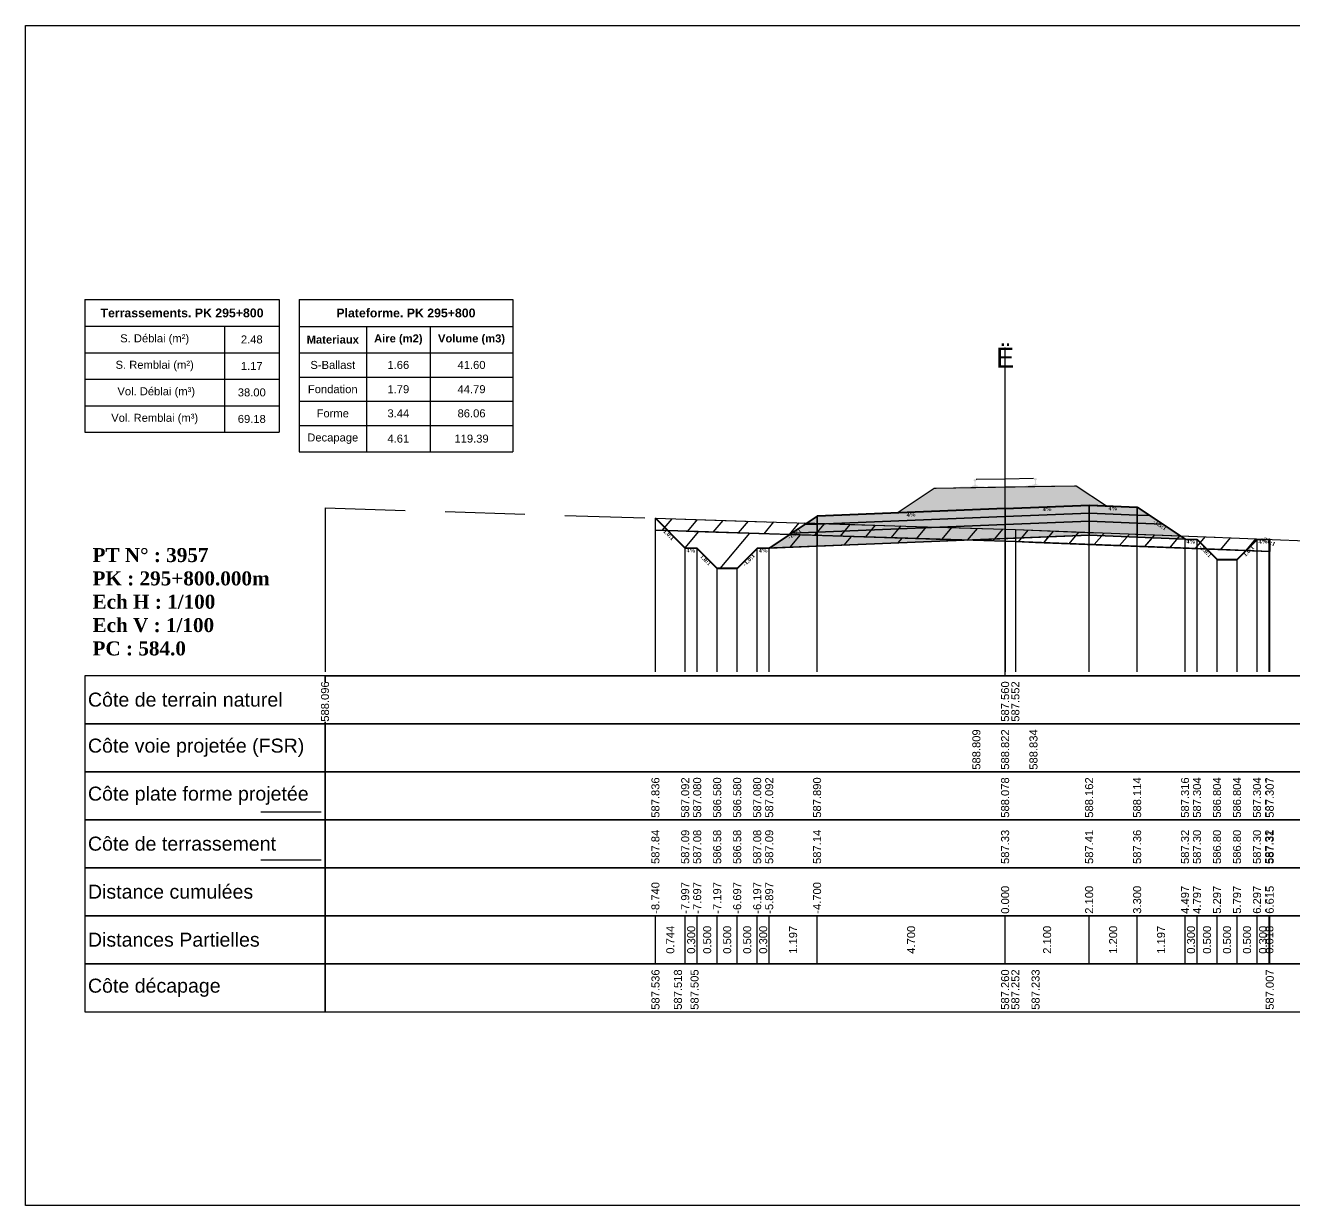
# Model space of a CAD drawing. Header units: millimetres. Extents: x 2762 to 3076, y 916 to 3305.
# Drawn here: x 2950.21 to 2981.94, y 983.44 to 1012.94 of the extents above; entities that cross this region are included whole.
import ezdxf

# ---------------------------------------------------------------- set-up
doc = ezdxf.new("R2010")
doc.units = ezdxf.units.MM
doc.header["$LTSCALE"] = 2
doc.linetypes.add('CACHE', pattern=[9.525, 6.35, -3.175])
doc.linetypes.add('DASHED', pattern=[0.75, 0.5, -0.25])
for name, color, linetype in [('C-ANNO-TABL', 1, 'Continuous'), ('C-ANNO-TABL-TEXT', 150, 'Continuous'), ('C-ANNO-TABL-TITL', 150, 'Continuous'), ('C-ANNO-TABL-TTBL', 5, 'Continuous'), ('C-ROAD-CORR', 5, 'Continuous'), ('C-ROAD-SCTN', 7, 'Continuous')]:
    doc.layers.add(name, color=color, linetype=linetype)
doc.styles.add('ARIAL', font='arial.ttf')
doc.styles.add('C3D_Etiquette', font='romans.shx')
doc.styles.add('C3D_Profil_Travers', font='romans.shx')
doc.styles.get("Standard").update_dxf_attribs({"font": 'arial.ttf'})

msp = doc.modelspace()

# ---------------------------------------------------------------- hatches: boundary and pattern name
at = {"linetype": 'Continuous', "lineweight": -3}
msp.add_hatch(color=254, dxfattribs=at).paths.add_polyline_path([(2973.494, 1001.201), (2973.491, 1001.386), (2973.605, 1001.409), (2973.953, 1001.415), (2973.953, 1001.42), (2973.879, 1001.419), (2973.879, 1001.429), (2973.88, 1001.43), (2973.881, 1001.431), (2973.883, 1001.431), (2973.903, 1001.433), (2973.906, 1001.433), (2973.909, 1001.435), (2973.937, 1001.446), (2973.939, 1001.447), (2973.94, 1001.448), (2973.941, 1001.45), (2973.942, 1001.454), (2973.943, 1001.461), (2973.944, 1001.47), (2973.945, 1001.481), (2973.945, 1001.504), (2973.944, 1001.52), (2973.943, 1001.527), (2973.942, 1001.533), (2973.941, 1001.537), (2973.941, 1001.539), (2973.94, 1001.542), (2973.939, 1001.544), (2973.938, 1001.545), (2973.937, 1001.547), (2973.935, 1001.547), (2973.92, 1001.553), (2973.917, 1001.554), (2973.917, 1001.555), (2973.916, 1001.557), (2973.916, 1001.559), (2973.916, 1001.577), (2973.916, 1001.582), (2973.917, 1001.584), (2973.919, 1001.586), (2973.921, 1001.588), (2973.924, 1001.589), (2973.925, 1001.59), (2973.929, 1001.591), (2973.933, 1001.591), (2973.936, 1001.592), (2973.94, 1001.592), (2973.945, 1001.592), (2973.948, 1001.592), (2973.951, 1001.592), (2973.955, 1001.592), (2973.958, 1001.592), (2973.962, 1001.592), (2973.967, 1001.592), (2973.97, 1001.592), (2973.974, 1001.592), (2973.978, 1001.591), (2973.979, 1001.59), (2973.981, 1001.589), (2973.984, 1001.588), (2973.986, 1001.585), (2973.987, 1001.583), (2973.988, 1001.579), (2973.988, 1001.561), (2973.988, 1001.558), (2973.987, 1001.556), (2973.987, 1001.556), (2973.984, 1001.554), (2973.969, 1001.548), (2973.968, 1001.547), (2973.966, 1001.546), (2973.965, 1001.544), (2973.965, 1001.543), (2973.964, 1001.539), (2973.963, 1001.537), (2973.963, 1001.533), (2973.962, 1001.527), (2973.962, 1001.52), (2973.961, 1001.505), (2973.962, 1001.481), (2973.963, 1001.47), (2973.964, 1001.461), (2973.966, 1001.454), (2973.967, 1001.45), (2973.967, 1001.449), (2973.969, 1001.448), (2973.971, 1001.446), (2973.999, 1001.436), (2974.002, 1001.435), (2974.006, 1001.435), (2974.026, 1001.434), (2974.027, 1001.433), (2974.028, 1001.432), (2974.029, 1001.431), (2974.029, 1001.422), (2973.955, 1001.42), (2973.955, 1001.415), (2974.159, 1001.418), (2974.291, 1001.39), (2975.125, 1001.404), (2975.256, 1001.438), (2975.46, 1001.441), (2975.46, 1001.447), (2975.386, 1001.445), (2975.386, 1001.455), (2975.387, 1001.456), (2975.388, 1001.457), (2975.389, 1001.457), (2975.409, 1001.459), (2975.413, 1001.46), (2975.416, 1001.461), (2975.444, 1001.472), (2975.446, 1001.473), (2975.447, 1001.475), (2975.448, 1001.476), (2975.449, 1001.48), (2975.45, 1001.487), (2975.451, 1001.496), (2975.452, 1001.507), (2975.451, 1001.531), (2975.45, 1001.546), (2975.45, 1001.553), (2975.449, 1001.559), (2975.448, 1001.563), (2975.448, 1001.565), (2975.447, 1001.569), (2975.446, 1001.57), (2975.445, 1001.572), (2975.443, 1001.573), (2975.442, 1001.574), (2975.427, 1001.579), (2975.424, 1001.581), (2975.423, 1001.582), (2975.423, 1001.583), (2975.423, 1001.586), (2975.422, 1001.604), (2975.423, 1001.608), (2975.424, 1001.61), (2975.426, 1001.613), (2975.428, 1001.614), (2975.431, 1001.616), (2975.432, 1001.616), (2975.435, 1001.617), (2975.439, 1001.618), (2975.443, 1001.618), (2975.447, 1001.618), (2975.452, 1001.618), (2975.455, 1001.618), (2975.458, 1001.619), (2975.461, 1001.619), (2975.465, 1001.619), (2975.469, 1001.619), (2975.474, 1001.618), (2975.477, 1001.618), (2975.481, 1001.618), (2975.485, 1001.617), (2975.486, 1001.617), (2975.488, 1001.615), (2975.49, 1001.614), (2975.493, 1001.612), (2975.494, 1001.609), (2975.494, 1001.605), (2975.495, 1001.587), (2975.495, 1001.584), (2975.494, 1001.583), (2975.494, 1001.582), (2975.491, 1001.58), (2975.476, 1001.574), (2975.474, 1001.574), (2975.473, 1001.572), (2975.472, 1001.571), (2975.471, 1001.569), (2975.471, 1001.566), (2975.47, 1001.564), (2975.469, 1001.559), (2975.469, 1001.553), (2975.468, 1001.547), (2975.468, 1001.531), (2975.468, 1001.507), (2975.47, 1001.497), (2975.471, 1001.488), (2975.472, 1001.481), (2975.473, 1001.476), (2975.474, 1001.475), (2975.475, 1001.474), (2975.478, 1001.473), (2975.506, 1001.463), (2975.509, 1001.461), (2975.512, 1001.461), (2975.532, 1001.46), (2975.534, 1001.459), (2975.535, 1001.459), (2975.536, 1001.458), (2975.536, 1001.448), (2975.462, 1001.447), (2975.462, 1001.441), (2975.81, 1001.447), (2975.925, 1001.428), (2975.929, 1001.243)])
h = msp.add_hatch(dxfattribs=at)
h.set_pattern_fill('GRAVEL', color=252, scale=0.009, style=0)
h.set_pattern_definition([(228.0128, (2972.168941, 1000.982526), (-1.8288, -2.0574), [0.030755, -3.0447435]), (184.96974, (2972.148367, 1000.959666), (2.743199999, 0.228600013), [0.0527764, -5.2248644]), (132.51045, (2972.09579, 1000.955094), (2.286, -2.5146), [0.0372133, -3.684125]), (267.2737, (2972.006635, 1000.897944), (0.2286, 4.572), [0.0480604, -4.7579794]), (292.83365, (2972.004349, 1000.849938), (-1.143, 2.7432), [0.047127, -4.6655827]), (357.2737, (2972.022637, 1000.806504), (-4.572, 0.2286), [0.0480604, -4.7579794]), (37.69424, (2972.0706434, 1000.8042175), (-2.9718, -2.286), [0.0635574, -6.2921804]), (72.25533, (2972.120935, 1000.8430795), (1.6002, 5.0292), [0.0600048, -5.940473]), (121.42957, (2972.139223, 1000.90023), (-1.8288, 2.9718), [0.048223, -4.774099]), (175.23636, (2972.114077, 1000.941378), (2.5146, -0.2286), [0.055054, -2.697654]), (222.39744, (2972.0592134, 1000.9459495), (-2.7432, -2.5146), [0.071197, -7.0485095]), (138.81407, (2972.23295, 1000.895658), (-1.6002, 1.3716), [0.0243004, -2.405751]), (171.46923, (2972.214661, 1000.91166), (2.9718, -0.4572), [0.0462314, -4.5769175]), (225, (2972.16894, 1000.91852), (-3e-17, -0.2286), [0.032329, -0.29096]), (203.1986, (2972.15294, 1000.94595), (1.143, 0.4572), [0.01741, -1.723556]), (291.8014, (2972.136937, 1000.93909), (-0.2286, 0.6858), [0.024621, -1.206428]), (30.9638, (2972.14608, 1000.91623), (0.6858, 0.4572), [0.039989, -1.292967]), (161.565, (2972.18037, 1000.936806), (0.4572, -0.2286), [0.028916, -0.693981]), (16.38954, (2972.00435, 1000.939092), (2.286, 0.6858), [0.040508, -4.0102944]), (70.34618, (2972.043211, 1000.950522), (-0.9144, -2.5146), [0.033984, -3.3643994]), (293.1986, (2972.18037, 1000.982526), (-0.4572, 1.143), [0.034819, -1.7061465]), (343.61046, (2972.194087, 1000.950522), (-2.286, 0.6858), [0.040508, -4.0102944]), (339.44395, (2972.00435, 1000.79736), (-1.143, 0.4572), [0.039063, -1.914096]), (294.77514, (2972.040925, 1000.783644), (-1.143, 2.5146), [0.0327305, -3.2403234]), (66.8014, (2972.182657, 1000.753926), (0.4572, 1.143), [0.034819, -1.7061465]), (17.35402, (2972.196373, 1000.78593), (-2.9718, -0.9144), [0.0383204, -3.793714]), (69.44395, (2972.070643, 1000.753926), (-0.4572, -1.143), [0.0195316, -1.933628]), (101.3099, (2972.16894, 1000.753926), (-0.2286, 0.9144), [0.011656, -1.1539795]), (165.9638, (2972.166655, 1000.765356), (0.6858, -0.2286), [0.047127, -0.895415]), (186.009, (2972.120935, 1000.776786), (2.286, 0.2286), [0.043674, -4.323723]), (303.69, (2972.14608, 1000.89566), (-0.2286, 0.4572), [0.032969, -0.79126]), (353.15723, (2972.164369, 1000.8682255), (3.8862, -0.4572), [0.05756, -5.698441]), (60.9454, (2972.22152, 1000.861368), (-0.9144, -1.6002), [0.023536, -2.330045]), (90, (2972.23295, 1000.88194), (-0.2286, 0.2286), [0.013716, -0.214884]), (120.25644, (2972.116363, 1000.783644), (0.9144, -1.6002), [0.031758, -3.1440547]), (48.0128, (2972.100361, 1000.811076), (1.8288, 2.0574), [0.06151, -3.0139886]), (0, (2972.1415, 1000.8568), (0.2286, 0.2286), [0.059436, -0.169164]), (325.30485, (2972.200945, 1000.856796), (2.286, -1.6002), [0.036145, -3.5783385]), (254.0546, (2972.230663, 1000.83622), (-0.2286, -0.9144), [0.033285, -1.6309485]), (207.64598, (2972.221519, 1000.804218), (-4.3434, -2.286), [0.054193, -5.365122]), (175.42608, (2972.173513, 1000.7790715), (-2.9718, 0.2286), [0.0573327, -5.675926])])
h.paths.add_polyline_path([(2972.004, 1000.754), (2972.933, 1001.373), (2972.977, 1001.373), (2976.439, 1001.434), (2976.483, 1001.434), (2977.241, 1000.928), (2976.805, 1000.946)])
h = msp.add_hatch(color=11, dxfattribs=at)
h.paths.add_polyline_path([(2978.005, 1000.698), (2978.005, 1000.898), (2978.324, 1000.685)])
h.paths.add_polyline_path([(2976.805, 1000.746), (2976.805, 1000.946), (2978.005, 1000.898), (2978.005, 1000.698)])
h.paths.add_polyline_path([(2974.705, 1000.662), (2974.705, 1000.862), (2976.805, 1000.946), (2976.805, 1000.746)])
h.paths.add_polyline_path([(2970.005, 1000.474), (2970.005, 1000.674), (2974.705, 1000.862), (2974.705, 1000.662)])
h.paths.add_polyline_path([(2969.685, 1000.461), (2970.005, 1000.674), (2970.005, 1000.474)])
h = msp.add_hatch(dxfattribs=at)
h.set_pattern_fill('_U', color=150, scale=0.5, angle=50, style=0, pattern_type=0)
h.set_pattern_definition([(50, (2980.72725, 999.81387), (-0.383022, 0.321394), [])])
h.paths.add_polyline_path([(2980.727, 999.814), (2981.001, 1000.088), (2981.195, 1000.096), (2981.32, 1000.091), (2981.32, 999.791)])
h.paths.add_polyline_path([(2979.086, 1000.177), (2981.195, 1000.096), (2981.001, 1000.088), (2980.727, 999.814), (2979.737, 999.852), (2979.501, 1000.088), (2979.201, 1000.1)])
h.paths.add_polyline_path([(2969.315, 1000.214), (2969.745, 1000.501), (2974.961, 1000.336), (2979.086, 1000.177), (2979.201, 1000.1), (2979.501, 1000.088), (2979.737, 999.852), (2974.961, 1000.036)])
h.paths.add_polyline_path([(2965.964, 1000.62), (2969.745, 1000.501), (2969.315, 1000.214), (2966.274, 1000.31)])
h.paths.add_polyline_path([(2965.964, 1000.32), (2965.964, 1000.62), (2966.274, 1000.31), (2965.966, 1000.32)])
h = msp.add_hatch(dxfattribs=at)
h.set_pattern_fill('_U', color=3, angle=50, style=0, pattern_type=0)
h.set_pattern_definition([(50, (2980.7272, 999.8139), (-0.766044, 0.64279), [])])
h.paths.add_polyline_path([(2980.727, 999.814), (2981.001, 1000.088), (2981.301, 1000.1), (2981.32, 1000.091), (2981.32, 999.791)])
h.paths.add_polyline_path([(2973.759, 1000.074), (2976.805, 1000.196), (2979.501, 1000.088), (2979.737, 999.852), (2974.961, 1000.036)])
h.paths.add_polyline_path([(2965.964, 1000.32), (2965.964, 1000.62), (2966.274, 1000.31), (2965.966, 1000.32)])
h = msp.add_hatch(color=30, dxfattribs=at)
h.paths.add_polyline_path([(2978.005, 1000.498), (2978.005, 1000.698), (2978.324, 1000.685), (2978.643, 1000.472)])
h.paths.add_polyline_path([(2976.805, 1000.546), (2976.805, 1000.746), (2978.005, 1000.698), (2978.005, 1000.498)])
h.paths.add_polyline_path([(2974.705, 1000.462), (2974.705, 1000.662), (2976.805, 1000.746), (2976.805, 1000.546)])
h.paths.add_polyline_path([(2970.005, 1000.274), (2970.005, 1000.474), (2974.705, 1000.662), (2974.705, 1000.462)])
h.paths.add_polyline_path([(2969.366, 1000.248), (2969.685, 1000.461), (2970.005, 1000.474), (2970.005, 1000.274)])
h = msp.add_hatch(dxfattribs=at)
h.set_pattern_fill('_U', color=1, angle=50, style=0, pattern_type=0)
h.set_pattern_definition([(50, (2979.7375, 999.852), (-0.766044, 0.64279), [])])
h.paths.add_polyline_path([(2979.737, 999.852), (2980.727, 999.814), (2980.501, 999.588), (2980.001, 999.588)])
h.paths.add_polyline_path([(2966.274, 1000.31), (2973.759, 1000.074), (2968.508, 999.864), (2968.008, 999.364), (2967.508, 999.364), (2967.008, 999.864), (2966.708, 999.876)])
h = msp.add_hatch(color=83, dxfattribs=at)
h.paths.add_polyline_path([(2978.005, 1000.148), (2978.005, 1000.498), (2978.643, 1000.472), (2979.201, 1000.1)])
h.paths.add_polyline_path([(2976.805, 1000.196), (2976.805, 1000.546), (2978.005, 1000.498), (2978.005, 1000.148)])
h.paths.add_polyline_path([(2974.705, 1000.112), (2974.705, 1000.462), (2976.805, 1000.546), (2976.805, 1000.196)])
h.paths.add_polyline_path([(2970.005, 999.924), (2970.005, 1000.274), (2974.705, 1000.462), (2974.705, 1000.112)])
h.paths.add_polyline_path([(2968.808, 999.876), (2969.366, 1000.248), (2970.005, 1000.274), (2970.005, 999.924)])

# ---------------------------------------------------------------- linework, layer by layer
at = {"color": 7, "linetype": 'Continuous', "lineweight": -3}
for p, q in [((2974.705, 996.684), (2974.705, 1004.884)), ((2957.704, 996.684), (2991.706, 996.684)), ((2965.964, 989.484), (2965.964, 990.684)), ((2966.708, 989.484), (2966.708, 990.684)), ((2966.708, 989.484), (2966.708, 990.684)), ((2967.008, 989.484), (2967.008, 990.684)), ((2967.008, 989.484), (2967.008, 990.684)), ((2967.508, 989.484), (2967.508, 990.684)), ((2967.508, 989.484), (2967.508, 990.684)), ((2968.008, 989.484), (2968.008, 990.684)), ((2968.008, 989.484), (2968.008, 990.684)), ((2968.508, 989.484), (2968.508, 990.684)), ((2968.508, 989.484), (2968.508, 990.684)), ((2968.808, 989.484), (2968.808, 990.684)), ((2968.808, 989.484), (2968.808, 990.684)), ((2970.005, 989.484), (2970.005, 990.684)), ((2970.005, 989.484), (2970.005, 990.684)), ((2974.705, 989.484), (2974.705, 990.684)), ((2974.705, 989.484), (2974.705, 990.684)), ((2976.805, 989.484), (2976.805, 990.684)), ((2976.805, 989.484), (2976.805, 990.684)), ((2978.005, 989.484), (2978.005, 990.684)), ((2978.005, 989.484), (2978.005, 990.684)), ((2979.201, 989.484), (2979.201, 990.684)), ((2979.201, 989.484), (2979.201, 990.684)), ((2979.501, 989.484), (2979.501, 990.684)), ((2979.501, 989.484), (2979.501, 990.684)), ((2980.001, 989.484), (2980.001, 990.684)), ((2980.001, 989.484), (2980.001, 990.684)), ((2980.501, 989.484), (2980.501, 990.684)), ((2980.501, 989.484), (2980.501, 990.684)), ((2981.001, 989.484), (2981.001, 990.684)), ((2981.001, 989.484), (2981.001, 990.684)), ((2981.301, 989.484), (2981.301, 990.684)), ((2981.301, 989.484), (2981.301, 990.684)), ((2981.32, 989.484), (2981.32, 990.684))]:
    msp.add_line(p, q, dxfattribs=at)
at = {"color": 251, "linetype": 'Continuous', "lineweight": -3}
for p, q in [((2972.004, 1000.754), (2972.933, 1001.373)), ((2972.933, 1001.373), (2972.977, 1001.373)), ((2972.977, 1001.373), (2976.439, 1001.434)), ((2976.439, 1001.434), (2976.483, 1001.434)), ((2976.483, 1001.434), (2977.241, 1000.928)), ((2976.805, 1000.946), (2972.004, 1000.754)), ((2974.705, 1000.862), (2976.805, 1000.946)), ((2977.241, 1000.928), (2976.805, 1000.946)), ((2976.805, 1000.746), (2976.805, 1000.946)), ((2976.805, 1000.946), (2978.005, 1000.898)), ((2976.805, 1000.946), (2976.805, 1000.746)), ((2969.685, 1000.461), (2970.005, 1000.674)), ((2970.005, 1000.674), (2974.705, 1000.862)), ((2970.005, 1000.474), (2970.005, 1000.674)), ((2970.005, 1000.674), (2970.005, 1000.474)), ((2974.705, 1000.662), (2970.005, 1000.474)), ((2974.705, 1000.662), (2974.705, 1000.862)), ((2974.705, 1000.862), (2974.705, 1000.662)), ((2976.805, 1000.746), (2974.705, 1000.662)), ((2978.005, 1000.698), (2976.805, 1000.746)), ((2978.005, 1000.698), (2978.005, 1000.898)), ((2978.005, 1000.898), (2978.324, 1000.685)), ((2978.005, 1000.898), (2978.005, 1000.698)), ((2978.324, 1000.685), (2978.005, 1000.698)), ((2970.005, 1000.474), (2969.685, 1000.461))]:
    msp.add_line(p, q, dxfattribs=at)
at = {"color": 105, "linetype": 'DASHED', "lineweight": -3, "ltscale": 2}
for p, q in [((2957.705, 1000.88), (2974.705, 1000.344)), ((2974.705, 1000.344), (2974.961, 1000.336)), ((2974.961, 1000.336), (2983.736, 999.998))]:
    msp.add_line(p, q, dxfattribs=at)
at = {"color": 98, "linetype": 'CACHE', "lineweight": -3}
for p, q in [((2957.705, 1000.88), (2957.705, 996.784)), ((2974.705, 1000.344), (2974.705, 996.784)), ((2974.961, 1000.336), (2974.961, 996.784))]:
    msp.add_line(p, q, dxfattribs=at)
at = {"color": 253, "linetype": 'Continuous', "lineweight": -3}
for p, q in [((2965.964, 1000.62), (2969.745, 1000.501)), ((2966.274, 1000.31), (2965.964, 1000.62)), ((2965.964, 1000.32), (2965.964, 1000.62)), ((2965.964, 1000.62), (2966.274, 1000.31)), ((2965.964, 1000.32), (2965.964, 1000.62)), ((2965.964, 1000.62), (2966.274, 1000.31)), ((2965.966, 1000.32), (2965.964, 1000.32)), ((2965.966, 1000.32), (2965.964, 1000.32)), ((2966.274, 1000.31), (2965.966, 1000.32)), ((2966.274, 1000.31), (2965.966, 1000.32)), ((2969.315, 1000.214), (2966.274, 1000.31)), ((2966.274, 1000.31), (2973.759, 1000.074)), ((2966.708, 999.876), (2966.274, 1000.31)), ((2969.315, 1000.214), (2969.745, 1000.501)), ((2969.745, 1000.501), (2969.315, 1000.214)), ((2969.745, 1000.501), (2974.961, 1000.336)), ((2974.961, 1000.336), (2979.086, 1000.177)), ((2973.759, 1000.074), (2968.508, 999.864)), ((2974.961, 1000.036), (2969.315, 1000.214)), ((2973.759, 1000.074), (2976.805, 1000.196)), ((2974.961, 1000.036), (2973.759, 1000.074)), ((2979.737, 999.852), (2974.961, 1000.036)), ((2979.737, 999.852), (2974.961, 1000.036)), ((2976.805, 1000.196), (2979.501, 1000.088)), ((2979.086, 1000.177), (2981.195, 1000.096)), ((2979.201, 1000.1), (2979.086, 1000.177)), ((2979.086, 1000.177), (2979.201, 1000.1)), ((2979.501, 1000.088), (2979.201, 1000.1)), ((2979.201, 1000.1), (2979.501, 1000.088)), ((2979.737, 999.852), (2979.501, 1000.088)), ((2979.501, 1000.088), (2979.737, 999.852)), ((2979.501, 1000.088), (2979.737, 999.852)), ((2980.727, 999.814), (2981.001, 1000.088)), ((2981.001, 1000.088), (2980.727, 999.814)), ((2980.727, 999.814), (2981.001, 1000.088)), ((2981.001, 1000.088), (2981.301, 1000.1)), ((2981.001, 1000.088), (2981.195, 1000.096)), ((2981.195, 1000.096), (2981.001, 1000.088)), ((2981.195, 1000.096), (2981.32, 1000.091)), ((2981.301, 1000.1), (2981.32, 1000.091)), ((2981.32, 1000.091), (2981.32, 999.791)), ((2981.32, 1000.091), (2981.32, 999.791)), ((2967.008, 999.864), (2966.708, 999.876)), ((2967.508, 999.364), (2967.008, 999.864)), ((2968.508, 999.864), (2968.008, 999.364)), ((2980.727, 999.814), (2979.737, 999.852)), ((2979.737, 999.852), (2980.727, 999.814)), ((2980.001, 999.588), (2979.737, 999.852)), ((2980.727, 999.814), (2980.501, 999.588)), ((2981.32, 999.791), (2980.727, 999.814)), ((2981.32, 999.791), (2980.727, 999.814)), ((2968.008, 999.364), (2967.508, 999.364)), ((2980.501, 999.588), (2980.001, 999.588))]:
    msp.add_line(p, q, dxfattribs=at)
at = {"color": 8, "linetype": 'CACHE', "lineweight": -3}
for p, q in [((2965.964, 996.784), (2965.964, 1000.62)), ((2974.705, 996.784), (2974.705, 1000.112)), ((2974.705, 996.784), (2974.705, 1000.112)), ((2976.805, 996.784), (2976.805, 1000.196)), ((2978.005, 996.784), (2978.005, 1000.148)), ((2979.201, 996.784), (2979.201, 1000.1)), ((2979.501, 996.784), (2979.501, 1000.088)), ((2981.001, 996.784), (2981.001, 1000.088)), ((2981.301, 996.784), (2981.301, 1000.1)), ((2981.32, 996.784), (2981.32, 1000.091)), ((2966.708, 996.784), (2966.708, 999.876)), ((2967.008, 996.784), (2967.008, 999.864)), ((2968.508, 996.784), (2968.508, 999.864)), ((2968.808, 996.784), (2968.808, 999.876)), ((2970.005, 996.784), (2970.005, 999.924)), ((2967.508, 996.784), (2967.508, 999.364)), ((2968.008, 996.784), (2968.008, 999.364)), ((2980.001, 996.784), (2980.001, 999.588)), ((2980.501, 996.784), (2980.501, 999.588))]:
    msp.add_line(p, q, dxfattribs=at)
at = {"color": 53, "linetype": 'Continuous', "lineweight": -3}
for p, q in [((2970.005, 1000.474), (2974.705, 1000.662)), ((2974.705, 1000.662), (2976.805, 1000.746)), ((2974.705, 1000.462), (2974.705, 1000.662)), ((2974.705, 1000.662), (2974.705, 1000.462)), ((2976.805, 1000.546), (2976.805, 1000.746)), ((2976.805, 1000.746), (2978.005, 1000.698)), ((2976.805, 1000.746), (2976.805, 1000.546)), ((2978.005, 1000.498), (2978.005, 1000.698)), ((2978.005, 1000.698), (2978.324, 1000.685)), ((2978.005, 1000.698), (2978.005, 1000.498)), ((2978.324, 1000.685), (2978.643, 1000.472)), ((2969.366, 1000.248), (2969.685, 1000.461)), ((2969.685, 1000.461), (2970.005, 1000.474)), ((2970.005, 1000.274), (2970.005, 1000.474)), ((2970.005, 1000.474), (2970.005, 1000.274)), ((2974.705, 1000.462), (2970.005, 1000.274)), ((2970.005, 1000.274), (2974.705, 1000.462)), ((2976.805, 1000.546), (2974.705, 1000.462)), ((2974.705, 1000.462), (2976.805, 1000.546)), ((2974.705, 1000.112), (2974.705, 1000.462)), ((2974.705, 1000.462), (2974.705, 1000.112)), ((2978.005, 1000.498), (2976.805, 1000.546)), ((2976.805, 1000.196), (2976.805, 1000.546)), ((2976.805, 1000.546), (2978.005, 1000.498)), ((2976.805, 1000.546), (2976.805, 1000.196)), ((2978.643, 1000.472), (2978.005, 1000.498)), ((2978.005, 1000.148), (2978.005, 1000.498)), ((2978.005, 1000.498), (2978.643, 1000.472)), ((2978.005, 1000.498), (2978.005, 1000.148)), ((2978.643, 1000.472), (2979.201, 1000.1)), ((2968.808, 999.876), (2969.366, 1000.248)), ((2970.005, 1000.274), (2969.366, 1000.248)), ((2969.366, 1000.248), (2970.005, 1000.274)), ((2970.005, 999.924), (2970.005, 1000.274)), ((2970.005, 1000.274), (2970.005, 999.924)), ((2974.705, 1000.112), (2970.005, 999.924)), ((2976.805, 1000.196), (2974.705, 1000.112)), ((2978.005, 1000.148), (2976.805, 1000.196)), ((2979.201, 1000.1), (2978.005, 1000.148)), ((2970.005, 999.924), (2968.808, 999.876))]:
    msp.add_line(p, q, dxfattribs=at)
at = {"color": 6, "linetype": 'Continuous', "lineweight": -3}
for p, q in [((2965.964, 1000.32), (2965.966, 1000.32)), ((2965.966, 1000.32), (2966.526, 1000.302)), ((2966.526, 1000.302), (2966.942, 1000.289)), ((2966.942, 1000.289), (2974.705, 1000.044)), ((2974.705, 1000.044), (2974.961, 1000.036)), ((2974.961, 1000.036), (2975.466, 1000.017)), ((2975.466, 1000.017), (2981.32, 999.791))]:
    msp.add_line(p, q, dxfattribs=at)
at = {"color": 154, "linetype": 'Continuous', "lineweight": -3}
msp.add_line((2956.104, 993.284), (2957.604, 993.284), dxfattribs=at)
at = {"color": 1, "linetype": 'Continuous', "lineweight": -3}
msp.add_line((2956.104, 992.084), (2957.604, 992.084), dxfattribs=at)
at = {"color": 7, "linetype": 'Continuous', "lineweight": -3}
for points in [[(2957.704, 995.484), (2957.704, 996.684), (2951.704, 996.684), (2951.704, 995.484)], [(2957.704, 995.484), (2991.706, 995.484), (2991.706, 996.684), (2957.704, 996.684)], [(2957.704, 994.284), (2957.704, 995.484), (2951.704, 995.484), (2951.704, 994.284)], [(2957.704, 994.284), (2991.706, 994.284), (2991.706, 995.484), (2957.704, 995.484)], [(2957.704, 993.084), (2957.704, 994.284), (2951.704, 994.284), (2951.704, 993.084)], [(2957.704, 993.084), (2991.706, 993.084), (2991.706, 994.284), (2957.704, 994.284)], [(2957.704, 991.884), (2957.704, 993.084), (2951.704, 993.084), (2951.704, 991.884)], [(2957.704, 991.884), (2991.706, 991.884), (2991.706, 993.084), (2957.704, 993.084)], [(2957.704, 990.684), (2957.704, 991.884), (2951.704, 991.884), (2951.704, 990.684)], [(2957.704, 990.684), (2991.706, 990.684), (2991.706, 991.884), (2957.704, 991.884)], [(2957.704, 989.484), (2957.704, 990.684), (2951.704, 990.684), (2951.704, 989.484)], [(2957.704, 989.484), (2991.706, 989.484), (2991.706, 990.684), (2957.704, 990.684)], [(2957.704, 988.284), (2957.704, 989.484), (2951.704, 989.484), (2951.704, 988.284)], [(2957.704, 988.284), (2991.706, 988.284), (2991.706, 989.484), (2957.704, 989.484)]]:
    msp.add_3dface(points, dxfattribs=at)
at = {"layer": 'C-ANNO-TABL', "color": 7, "linetype": 'Continuous', "lineweight": -3}
for p, q in [((2951.704, 1005.419), (2955.191, 1005.419)), ((2955.191, 1005.419), (2956.557, 1005.419)), ((2955.191, 1005.419), (2955.191, 1004.757)), ((2957.057, 1005.416), (2958.739, 1005.416)), ((2958.739, 1005.416), (2960.335, 1005.416)), ((2958.739, 1005.416), (2958.739, 1004.754)), ((2960.335, 1005.416), (2962.398, 1005.416)), ((2960.335, 1005.416), (2960.335, 1004.754)), ((2951.704, 1004.757), (2955.191, 1004.757)), ((2955.191, 1004.757), (2956.557, 1004.757)), ((2955.191, 1004.757), (2955.191, 1004.095)), ((2957.057, 1004.754), (2958.739, 1004.754)), ((2958.739, 1004.754), (2960.335, 1004.754)), ((2958.739, 1004.754), (2958.739, 1004.147)), ((2960.335, 1004.754), (2962.398, 1004.754)), ((2960.335, 1004.754), (2960.335, 1004.147)), ((2957.057, 1004.147), (2958.739, 1004.147)), ((2958.739, 1004.147), (2960.335, 1004.147)), ((2958.739, 1004.147), (2958.739, 1003.543)), ((2960.335, 1004.147), (2962.398, 1004.147)), ((2960.335, 1004.147), (2960.335, 1003.543)), ((2951.704, 1004.095), (2955.191, 1004.095)), ((2955.191, 1004.095), (2956.557, 1004.095)), ((2955.191, 1004.095), (2955.191, 1003.432)), ((2957.057, 1003.543), (2958.739, 1003.543)), ((2958.739, 1003.543), (2960.335, 1003.543)), ((2958.739, 1003.543), (2958.739, 1002.939)), ((2960.335, 1003.543), (2962.398, 1003.543)), ((2960.335, 1003.543), (2960.335, 1002.939)), ((2951.704, 1003.432), (2955.191, 1003.432)), ((2955.191, 1003.432), (2956.557, 1003.432)), ((2955.191, 1003.432), (2955.191, 1002.77)), ((2957.057, 1002.939), (2958.739, 1002.939)), ((2958.739, 1002.939), (2960.335, 1002.939)), ((2958.739, 1002.939), (2958.739, 1002.28)), ((2960.335, 1002.939), (2962.398, 1002.939)), ((2960.335, 1002.939), (2960.335, 1002.28))]:
    msp.add_line(p, q, dxfattribs=at)
at = {"layer": 'C-ANNO-TABL-TTBL', "color": 7, "linetype": 'Continuous', "lineweight": -3}
for p, q in [((2951.704, 1006.084), (2956.557, 1006.084)), ((2951.704, 1006.084), (2951.704, 1005.419)), ((2956.557, 1006.084), (2956.557, 1005.419)), ((2957.057, 1006.084), (2962.398, 1006.084)), ((2957.057, 1006.084), (2957.057, 1005.416)), ((2962.398, 1006.084), (2962.398, 1005.416)), ((2951.704, 1005.419), (2951.704, 1004.757)), ((2956.557, 1005.419), (2956.557, 1004.757)), ((2957.057, 1005.416), (2957.057, 1004.754)), ((2962.398, 1005.416), (2962.398, 1004.754)), ((2951.704, 1004.757), (2951.704, 1004.095)), ((2956.557, 1004.757), (2956.557, 1004.095)), ((2957.057, 1004.754), (2957.057, 1004.147)), ((2962.398, 1004.754), (2962.398, 1004.147)), ((2957.057, 1004.147), (2957.057, 1003.543)), ((2962.398, 1004.147), (2962.398, 1003.543)), ((2951.704, 1004.095), (2951.704, 1003.432)), ((2956.557, 1004.095), (2956.557, 1003.432)), ((2957.057, 1003.543), (2957.057, 1002.939)), ((2962.398, 1003.543), (2962.398, 1002.939)), ((2951.704, 1003.432), (2951.704, 1002.77)), ((2956.557, 1003.432), (2956.557, 1002.77)), ((2957.057, 1002.939), (2957.057, 1002.28)), ((2962.398, 1002.939), (2962.398, 1002.28)), ((2951.704, 1002.77), (2955.191, 1002.77)), ((2955.191, 1002.77), (2956.557, 1002.77)), ((2957.057, 1002.28), (2958.739, 1002.28)), ((2958.739, 1002.28), (2960.335, 1002.28)), ((2960.335, 1002.28), (2962.398, 1002.28))]:
    msp.add_line(p, q, dxfattribs=at)
at = {"layer": 'C-ROAD-CORR', "color": 1, "linetype": 'Continuous', "lineweight": 40}
for p, q in [((2974.705, 1000.862), (2976.805, 1000.946)), ((2976.805, 1000.946), (2978.005, 1000.898)), ((2966.708, 999.876), (2965.964, 1000.62)), ((2970.005, 1000.674), (2968.808, 999.876)), ((2974.705, 1000.862), (2970.005, 1000.674)), ((2978.005, 1000.898), (2979.201, 1000.1)), ((2979.201, 1000.1), (2979.501, 1000.088)), ((2979.501, 1000.088), (2980.001, 999.588)), ((2980.501, 999.588), (2981.001, 1000.088)), ((2981.001, 1000.088), (2981.301, 1000.1)), ((2981.301, 1000.1), (2981.32, 1000.091)), ((2967.008, 999.864), (2966.708, 999.876)), ((2967.508, 999.364), (2967.008, 999.864)), ((2968.508, 999.864), (2968.008, 999.364)), ((2968.808, 999.876), (2968.508, 999.864)), ((2968.008, 999.364), (2967.508, 999.364)), ((2980.001, 999.588), (2980.501, 999.588))]:
    msp.add_line(p, q, dxfattribs=at)
at = {"layer": 'C-ROAD-CORR', "color": 102, "linetype": 'Continuous', "lineweight": -3, "ltscale": 0.5}
for p, q in [((2974.705, 1000.112), (2970.005, 999.924)), ((2974.705, 1000.112), (2976.805, 1000.196)), ((2976.805, 1000.196), (2978.005, 1000.148)), ((2978.005, 1000.148), (2979.201, 1000.1)), ((2970.005, 999.924), (2968.808, 999.876))]:
    msp.add_line(p, q, dxfattribs=at)
at = {"layer": 'C-ROAD-CORR', "color": 1, "linetype": 'Continuous', "lineweight": -3}
for p, q in [((2979.501, 1000.088), (2980.001, 999.588)), ((2980.501, 999.588), (2981.001, 1000.088)), ((2967.508, 999.364), (2967.008, 999.864)), ((2968.508, 999.864), (2968.008, 999.364))]:
    msp.add_line(p, q, dxfattribs=at)
at = {"layer": 'C-ROAD-SCTN', "color": 154, "linetype": 'Continuous', "lineweight": -3}
for p, q in [((2973.984, 1001.593), (2973.987, 1001.593)), ((2973.987, 1001.593), (2974.705, 1001.605)), ((2974.705, 1001.605), (2975.414, 1001.618)), ((2974.705, 1000.862), (2976.805, 1000.946)), ((2976.805, 1000.946), (2978.005, 1000.898)), ((2965.964, 1000.62), (2966.708, 999.876)), ((2968.808, 999.876), (2970.005, 1000.674)), ((2970.005, 1000.674), (2974.705, 1000.862)), ((2978.005, 1000.898), (2979.201, 1000.1)), ((2979.201, 1000.1), (2979.501, 1000.088)), ((2979.501, 1000.088), (2980.001, 999.588)), ((2980.501, 999.588), (2981.001, 1000.088)), ((2981.001, 1000.088), (2981.301, 1000.1)), ((2981.301, 1000.1), (2981.32, 1000.091)), ((2966.708, 999.876), (2967.008, 999.864)), ((2967.008, 999.864), (2967.508, 999.364)), ((2968.008, 999.364), (2968.508, 999.864)), ((2968.508, 999.864), (2968.808, 999.876)), ((2967.508, 999.364), (2968.008, 999.364)), ((2980.001, 999.588), (2980.501, 999.588))]:
    msp.add_line(p, q, dxfattribs=at)
at = {"layer": 'C-ROAD-SCTN', "color": 140, "linetype": 'Continuous', "lineweight": -3}
for p, q in [((2972.004, 1000.754), (2972.933, 1001.373)), ((2972.933, 1001.373), (2972.977, 1001.373)), ((2972.977, 1001.373), (2974.705, 1001.403)), ((2974.705, 1001.403), (2976.439, 1001.434)), ((2976.439, 1001.434), (2976.483, 1001.434)), ((2976.483, 1001.434), (2977.241, 1000.928))]:
    msp.add_line(p, q, dxfattribs=at)
at = {"layer": 'C-ROAD-SCTN', "color": 1, "linetype": 'Continuous', "lineweight": -3}
for p, q in [((2965.964, 1000.62), (2966.708, 999.876)), ((2970.005, 999.924), (2974.705, 1000.112)), ((2974.705, 1000.112), (2976.805, 1000.196)), ((2976.805, 1000.196), (2978.005, 1000.148)), ((2978.005, 1000.148), (2979.201, 1000.1)), ((2979.201, 1000.1), (2979.501, 1000.088)), ((2979.501, 1000.088), (2980.001, 999.588)), ((2980.501, 999.588), (2981.001, 1000.088)), ((2981.001, 1000.088), (2981.301, 1000.1)), ((2981.301, 1000.1), (2981.32, 1000.091)), ((2966.708, 999.876), (2967.008, 999.864)), ((2967.008, 999.864), (2967.508, 999.364)), ((2968.008, 999.364), (2968.508, 999.864)), ((2968.508, 999.864), (2968.808, 999.876)), ((2968.808, 999.876), (2970.005, 999.924)), ((2967.508, 999.364), (2968.008, 999.364)), ((2980.001, 999.588), (2980.501, 999.588))]:
    msp.add_line(p, q, dxfattribs=at)

# ---------------------------------------------------------------- texts
at = {"color": 7, "linetype": 'Continuous', "lineweight": -3}
for s, insert, char_height, attachment_point, style in [('{\\fWingdings|b0|i0|c2|p0;Ë}', (2974.705, 1004.384), 0.5, 8, 'C3D_Profil_Travers'), ('{\\fTimes New Roman|b1|i0|c0|p18;PT N° : 3957\\PPK : 295+800.000m\\PEch H : 1/100\\PEch V : 1/100\\PPC : 584.0}', (2951.893, 997.184), 0.35, 7, 'C3D_Profil_Travers'), ('{\\fArial|b0|i0|c0|p34;Côte de terrain naturel}', (2951.779, 996.084), 0.35, 4, 'C3D_Etiquette'), ('{\\fArial|b0|i0|c0|p34;Côte plate forme projetée}', (2951.779, 993.684), 0.35, 4, 'C3D_Etiquette'), ('{\\fArial|b0|i0|c0|p34;Côte de terrassement}', (2951.779, 992.484), 0.35, 4, 'C3D_Etiquette'), ('{\\fArial|b0|i0|c0|p34;Distance cumulées}', (2951.779, 991.284), 0.35, 4, 'C3D_Etiquette'), ('{\\fArial|b0|i0|c0|p34;Distances Partielles}', (2951.779, 990.084), 0.35, 4, 'C3D_Etiquette'), ('{\\fArial|b0|i0|c0|p34;Côte décapage}', (2951.779, 988.884), 0.35, 4, 'C3D_Etiquette')]:
    msp.add_mtext(s, dxfattribs=dict(at, insert=insert, char_height=char_height, attachment_point=attachment_point, style=style))
at = {"color": 7, "linetype": 'Continuous', "lineweight": -3, "char_height": 0.1, "attachment_point": 2, "style": 'C3D_Etiquette'}
for s, insert, width, rotation in [('{\\fTimes New Roman|b1|i0|c0|p18;4%}', (2972.355, 1000.764), 0.42071, 2.2906), ('{\\fTimes New Roman|b1|i0|c0|p18;4%}', (2975.755, 1000.9), 0.37094, 2.2906), ('{\\fTimes New Roman|b1|i0|c0|p18;4%}', (2977.404, 1000.918), 0.42071, 357.7094), ('{\\fTimes New Roman|b1|i0|c0|p18;1.0:1}', (2966.333, 1000.245), 0.29001, 315), ('{\\fTimes New Roman|b1|i0|c0|p18;-1.5:1}', (2969.408, 1000.272), 0.34598, 33.6901), ('{\\fTimes New Roman|b1|i0|c0|p18;-1.5:1}', (2978.601, 1000.496), 0.34598, 326.3099), ('{\\fTimes New Roman|b1|i0|c0|p18;4%}', (2979.351, 1000.09), 0.42071, 357.7094), ('{\\fTimes New Roman|b1|i0|c0|p18;4%}', (2981.152, 1000.09), 0.37094, 2.2906), ('{\\fTimes New Roman|b1|i0|c0|p18;-2.0:1}', (2981.309, 1000.092), 0.34598, 333.4349), ('{\\fTimes New Roman|b1|i0|c0|p18;4%}', (2966.858, 999.866), 0.37094, 357.7094), ('{\\fTimes New Roman|b1|i0|c0|p18;1.0:1}', (2967.255, 999.611), 0.29001, 315), ('{\\fTimes New Roman|b1|i0|c0|p18;-1.0:1}', (2968.261, 999.611), 0.34598, 45), ('{\\fTimes New Roman|b1|i0|c0|p18;4%}', (2968.658, 999.866), 0.42071, 2.2906), ('{\\fTimes New Roman|b1|i0|c0|p18;-1.0:1}', (2979.749, 999.835), 0.34598, 315), ('{\\fTimes New Roman|b1|i0|c0|p18;1.0:1}', (2980.754, 999.835), 0.29001, 45)]:
    msp.add_mtext(s, dxfattribs=dict(at, insert=insert, width=width, rotation=rotation))
at = {"color": 7, "linetype": 'Continuous', "lineweight": -3, "insert": (2951.779, 994.884), "char_height": 0.35, "attachment_point": 4}
msp.add_mtext('{\\fArial|b0|i0|c0|p34;Côte voie projetée (FSR)}', dxfattribs=at)
at = {"color": 7, "linetype": 'Continuous', "lineweight": -3, "char_height": 0.2, "rotation": 90, "style": 'C3D_Profil_Travers'}
for s, insert, attachment_point in [('{\\fArial|b0|i0|c0|p34;587.84}', (2965.964, 991.979), 4), ('{\\fArial|b0|i0|c0|p34;587.09}', (2966.708, 991.979), 4), ('{\\fArial|b0|i0|c0|p34;587.08}', (2967.008, 991.979), 4), ('{\\fArial|b0|i0|c0|p34;586.58}', (2967.508, 991.979), 4), ('{\\fArial|b0|i0|c0|p34;586.58}', (2968.008, 991.979), 4), ('{\\fArial|b0|i0|c0|p34;587.08}', (2968.508, 991.979), 4), ('{\\fArial|b0|i0|c0|p34;587.09}', (2968.808, 991.979), 4), ('{\\fArial|b0|i0|c0|p34;587.14}', (2970.005, 991.979), 4), ('{\\fArial|b0|i0|c0|p34;587.33}', (2974.705, 991.979), 4), ('{\\fArial|b0|i0|c0|p34;587.41}', (2976.805, 991.979), 4), ('{\\fArial|b0|i0|c0|p34;587.36}', (2978.005, 991.979), 4), ('{\\fArial|b0|i0|c0|p34;587.32}', (2979.201, 991.979), 4), ('{\\fArial|b0|i0|c0|p34;587.30}', (2979.501, 991.979), 4), ('{\\fArial|b0|i0|c0|p34;586.80}', (2980.001, 991.979), 4), ('{\\fArial|b0|i0|c0|p34;586.80}', (2980.501, 991.979), 4), ('{\\fArial|b0|i0|c0|p34;587.30}', (2981.001, 991.979), 4), ('{\\fArial|b0|i0|c0|p34;587.32}', (2981.301, 991.979), 4), ('{\\fArial|b0|i0|c0|p34;587.31}', (2981.32, 991.979), 4), ('{\\fArial|b0|i0|c0|p34;0.744}', (2966.336, 990.084), 5), ('{\\fArial|b0|i0|c0|p34;0.300}', (2966.858, 990.084), 5), ('{\\fArial|b0|i0|c0|p34;0.500}', (2967.258, 990.084), 5), ('{\\fArial|b0|i0|c0|p34;0.500}', (2967.758, 990.084), 5), ('{\\fArial|b0|i0|c0|p34;0.500}', (2968.258, 990.084), 5), ('{\\fArial|b0|i0|c0|p34;0.300}', (2968.658, 990.084), 5), ('{\\fArial|b0|i0|c0|p34;1.197}', (2969.406, 990.084), 5), ('{\\fArial|b0|i0|c0|p34;4.700}', (2972.355, 990.084), 5), ('{\\fArial|b0|i0|c0|p34;2.100}', (2975.755, 990.084), 5), ('{\\fArial|b0|i0|c0|p34;1.200}', (2977.405, 990.084), 5), ('{\\fArial|b0|i0|c0|p34;1.197}', (2978.603, 990.084), 5), ('{\\fArial|b0|i0|c0|p34;0.300}', (2979.351, 990.084), 5), ('{\\fArial|b0|i0|c0|p34;0.500}', (2979.751, 990.084), 5), ('{\\fArial|b0|i0|c0|p34;0.500}', (2980.251, 990.084), 5), ('{\\fArial|b0|i0|c0|p34;0.500}', (2980.751, 990.084), 5), ('{\\fArial|b0|i0|c0|p34;0.300}', (2981.151, 990.084), 5), ('{\\fArial|b0|i0|c0|p34;0.018}', (2981.31, 990.084), 5)]:
    msp.add_mtext(s, dxfattribs=dict(at, insert=insert, attachment_point=attachment_point))
at = {"layer": 'C-ANNO-TABL-TEXT', "color": 7, "linetype": 'Continuous', "lineweight": -3, "char_height": 0.2, "attachment_point": 5, "style": 'ARIAL'}
for s, insert in [('{\\fArial|b0|i0|c0|p34;\\C7;2.48}', (2955.874, 1005.088)), ('{\\fArial|b0|i0|c0|p34;\\C7;1.17}', (2955.874, 1004.426)), ('{\\fArial|b0|i0|c0|p34;\\C7;S-Ballast}', (2957.898, 1004.451)), ('{\\fArial|b0|i0|c0|p34;\\C7;1.66}', (2959.537, 1004.451)), ('{\\C18;\\c0;41.60}', (2961.367, 1004.451)), ('{\\fArial|b0|i0|c0|p34;\\C7;38.00}', (2955.874, 1003.764)), ('{\\fArial|b0|i0|c0|p34;\\C7;Fondation}', (2957.898, 1003.845)), ('{\\fArial|b0|i0|c0|p34;\\C7;1.79}', (2959.537, 1003.845)), ('{\\C18;\\c0;44.79}', (2961.367, 1003.845)), ('{\\fArial|b0|i0|c0|p34;\\C7;69.18}', (2955.874, 1003.101)), ('{\\fArial|b0|i0|c0|p34;\\C7;Forme}', (2957.898, 1003.241)), ('{\\fArial|b0|i0|c0|p34;\\C7;3.44}', (2959.537, 1003.241)), ('{\\C18;\\c0;86.06}', (2961.367, 1003.241)), ('{\\fArial|b0|i0|c0|p34;\\C7;Decapage}', (2957.898, 1002.609)), ('{\\fArial|b0|i0|c0|p34;\\C7;4.61}', (2959.537, 1002.609)), ('{\\C18;\\c0;119.39}', (2961.367, 1002.609))]:
    msp.add_mtext(s, dxfattribs=dict(at, insert=insert))
at = {"layer": 'C-ANNO-TABL-TITL', "color": 7, "linetype": 'Continuous', "lineweight": -3, "attachment_point": 5, "style": 'ARIAL'}
for s, insert, char_height in [('{\\fArial|b1|i0|c0|p34;\\C7;Terrassements. PK 295+800}', (2954.13, 1005.751), 0.22), ('{\\fArial|b1|i0|c0|p34;\\C18;\\c0;Plateforme. PK 295+800}', (2959.727, 1005.75), 0.22), ('{\\fArial|b0|i0|c0|p34;\\C7;S. Déblai (m²) }', (2953.447, 1005.088), 0.2), ('{\\fArial|b1|i0|c0|p34;\\C7;Materiaux   }', (2957.898, 1005.085), 0.2), ('{\\fArial|b1|i0|c0|p34;\\C7;Aire (m2)}', (2959.537, 1005.085), 0.2), ('{\\fArial|b1|i0|c0|p34;\\C7;Volume (m3)}', (2961.367, 1005.085), 0.2), ('{\\fArial|b0|i0|c0|p34;\\C7;S. Remblai (m²) }', (2953.447, 1004.426), 0.2), ('{\\fArial|b0|i0|c0|p34;\\C7; Vol. Déblai (m³) }', (2953.447, 1003.764), 0.2), ('{\\fArial|b0|i0|c0|p34;\\C7;Vol. Remblai (m³)}', (2953.447, 1003.101), 0.2)]:
    msp.add_mtext(s, dxfattribs=dict(at, insert=insert, char_height=char_height))

# ---------------------------------------------------------------- next in the draw order: texts
at = {"color": 7, "linetype": 'Continuous', "lineweight": -3, "char_height": 0.2, "attachment_point": 4, "rotation": 90, "style": 'C3D_Profil_Travers', "bg_fill": 3, "box_fill_scale": 1.000375, "bg_fill_color": 256, "bg_fill_true_color": 13158600, "bg_fill_transparency": 0}
for s, insert, width in [('{\\fArial|b0|i0|c0|p34;588.096}', (2957.705, 995.534), 0.99539), ('{\\fArial|b0|i0|c0|p34;587.560}', (2974.705, 995.534), 0.99484), ('{\\fArial|b0|i0|c0|p34;588.809}', (2973.984, 994.334), 0.99595), ('{\\fArial|b0|i0|c0|p34;588.822}', (2974.705, 994.334), 0.99347), ('{\\fArial|b0|i0|c0|p34;588.834}', (2975.414, 994.334), 0.99471), ('{\\fArial|b0|i0|c0|p34;587.836}', (2965.964, 993.134), 0.99539), ('{\\fArial|b0|i0|c0|p34;587.092}', (2966.708, 993.134), 0.99347), ('{\\fArial|b0|i0|c0|p34;586.580}', (2967.508, 993.134), 0.99484), ('{\\fArial|b0|i0|c0|p34;586.580}', (2968.008, 993.134), 0.99484), ('{\\fArial|b0|i0|c0|p34;587.080}', (2968.508, 993.134), 0.99484), ('{\\fArial|b0|i0|c0|p34;587.890}', (2970.005, 993.134), 0.99484), ('{\\fArial|b0|i0|c0|p34;588.078}', (2974.705, 993.134), 0.99595), ('{\\fArial|b0|i0|c0|p34;588.162}', (2976.805, 993.134), 0.99347), ('{\\fArial|b0|i0|c0|p34;588.114}', (2978.005, 993.134), 0.99471), ('{\\fArial|b0|i0|c0|p34;587.316}', (2979.201, 993.134), 0.99539), ('{\\fArial|b0|i0|c0|p34;586.804}', (2980.001, 993.134), 0.99471), ('{\\fArial|b0|i0|c0|p34;586.804}', (2980.501, 993.134), 0.99471), ('{\\fArial|b0|i0|c0|p34;587.304}', (2981.001, 993.134), 0.99471), ('{\\fArial|b0|i0|c0|p34;\\C256;-8.740}', (2965.964, 990.734), 0.77769), ('{\\fArial|b0|i0|c0|p34;\\C256;-7.997}', (2966.708, 990.734), 0.77838), ('{\\fArial|b0|i0|c0|p34;\\C256;-7.197}', (2967.508, 990.734), 0.77838), ('{\\fArial|b0|i0|c0|p34;\\C256;-6.697}', (2968.008, 990.734), 0.77838), ('{\\fArial|b0|i0|c0|p34;\\C256;-6.197}', (2968.508, 990.734), 0.77838), ('{\\fArial|b0|i0|c0|p34;\\C256;-4.700}', (2970.005, 990.734), 0.77769), ('{\\fArial|b0|i0|c0|p34;\\C256;0.000}', (2974.705, 990.734), 0.68096), ('{\\fArial|b0|i0|c0|p34;\\C256;2.100}', (2976.805, 990.734), 0.6844), ('{\\fArial|b0|i0|c0|p34;\\C256;3.300}', (2978.005, 990.734), 0.68082), ('{\\fArial|b0|i0|c0|p34;\\C256;4.497}', (2979.201, 990.734), 0.68978), ('{\\fArial|b0|i0|c0|p34;\\C256;5.297}', (2980.001, 990.734), 0.68165), ('{\\fArial|b0|i0|c0|p34;\\C256;5.797}', (2980.501, 990.734), 0.68165), ('{\\fArial|b0|i0|c0|p34;\\C256;6.297}', (2981.001, 990.734), 0.68275), ('{\\fArial|b0|i0|c0|p34;587.536}', (2965.964, 988.334), 0.99539), ('{\\fArial|b0|i0|c0|p34;587.518}', (2966.526, 988.334), 0.99595), ('{\\fArial|b0|i0|c0|p34;587.505}', (2966.942, 988.334), 0.99705), ('{\\fArial|b0|i0|c0|p34;587.260}', (2974.705, 988.334), 0.99484), ('{\\fArial|b0|i0|c0|p34;587.233}', (2975.466, 988.334), 0.99553), ('{\\fArial|b0|i0|c0|p34;587.007}', (2981.32, 988.334), 0.99553)]:
    msp.add_mtext(s, dxfattribs=dict(at, insert=insert, width=width))

# ---------------------------------------------------------------- next in the draw order: texts
for s, insert, width in [('{\\fArial|b0|i0|c0|p34;587.552}', (2974.961, 995.534), 0.99347), ('{\\fArial|b0|i0|c0|p34;588.809}', (2973.987, 994.334), 0.99595), ('{\\fArial|b0|i0|c0|p34;587.080}', (2967.008, 993.134), 0.99484), ('{\\fArial|b0|i0|c0|p34;587.092}', (2968.808, 993.134), 0.99347), ('{\\fArial|b0|i0|c0|p34;587.304}', (2979.501, 993.134), 0.99471), ('{\\fArial|b0|i0|c0|p34;587.316}', (2981.301, 993.134), 0.99539), ('{\\fArial|b0|i0|c0|p34;\\C256;-7.697}', (2967.008, 990.734), 0.77838), ('{\\fArial|b0|i0|c0|p34;\\C256;-5.897}', (2968.808, 990.734), 0.77838), ('{\\fArial|b0|i0|c0|p34;\\C256;4.797}', (2979.501, 990.734), 0.68978), ('{\\fArial|b0|i0|c0|p34;\\C256;6.597}', (2981.301, 990.734), 0.68275), ('{\\fArial|b0|i0|c0|p34;587.536}', (2965.966, 988.334), 0.99539), ('{\\fArial|b0|i0|c0|p34;587.252}', (2974.961, 988.334), 0.99347)]:
    msp.add_mtext(s, dxfattribs=dict(at, insert=insert, width=width))

# ---------------------------------------------------------------- next in the draw order: texts
for s, insert, width in [('{\\fArial|b0|i0|c0|p34;587.307}', (2981.32, 993.134), 0.99553), ('{\\fArial|b0|i0|c0|p34;\\C256;6.615}', (2981.32, 990.734), 0.68426)]:
    msp.add_mtext(s, dxfattribs=dict(at, insert=insert, width=width))

# ---------------------------------------------------------------- next in the draw order: linework, layer by layer
msp.add_lwpolyline([(2950.215, 1012.939), (2999.215, 1012.939), (2999.215, 983.439), (2950.215, 983.439)], close=True)

doc.saveas('drawing.dxf')
